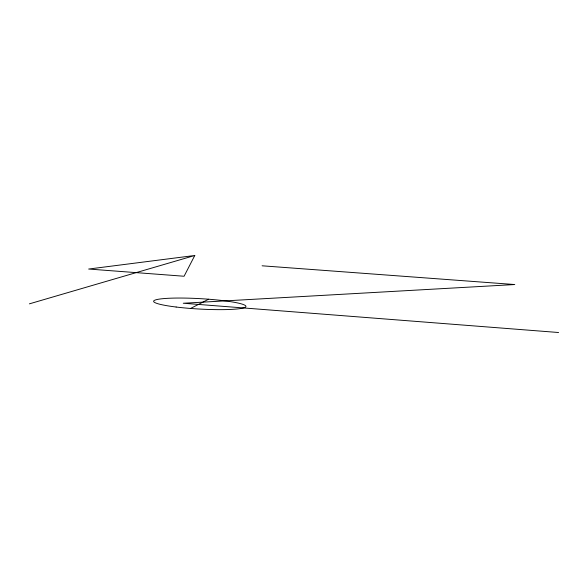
<?xml version="1.0" encoding="UTF-8"?>
<svg xmlns="http://www.w3.org/2000/svg" width="588" height="588" viewBox="0 0 588 588"><rect width="100%" height="100%" fill="white"/><g stroke="black" fill="none" stroke-linecap="round" stroke-linejoin="round"><path stroke-width="0.88" d="M194.782 255.486L184.081 276.25L88.656 269.039L194.782 255.486L29.4 303.849M190.563 308.45L208.608 299.219M262.101 265.798L514.765 284.541L183.272 303.246L558.6 332.514M176.128 307.024A46.239 5.211 3.2 0 0 245.931 306.48A46.239 5.211 3.2 0 0 177.238 298.05A46.239 5.211 3.2 0 0 176.128 307.024"/></g></svg>
